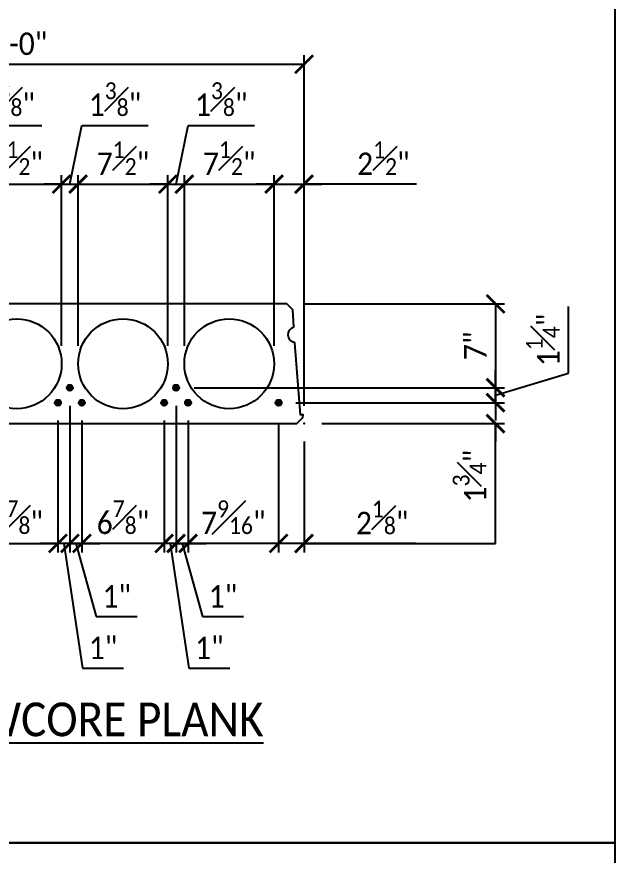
# Model space of a CAD drawing. Header units: inches. Extents: x -4800 to 29350, y 0 to 14051.
# Drawn here: x -3035.9 to -2985.9, y 3205.9 to 3275.9 of the extents above; entities that cross this region are included whole.
import ezdxf

# ---------------------------------------------------------------- set-up
doc = ezdxf.new("R2010")
doc.units = ezdxf.units.IN
doc.header["$LTSCALE"] = 0.5
doc.header["$MEASUREMENT"] = 0
for name, color, linetype in [('PC PLK - 10 in CONT.', 30, 'Continuous'), ('PC PLK - 12L in CONT.', 151, 'Continuous'), ('PC PLK - DIMENSION', 220, 'Continuous'), ('PC PLK - TAG', 3, 'Continuous')]:
    doc.layers.add(name, color=color, linetype=linetype)
doc.layers.add('PC PLK - STRAND', color=7, linetype='Continuous', plot=False)
doc.layers.add('SHT - NO PLOT LINE 2', color=110, linetype='Continuous', plot=False)
doc.layers.get('0').freeze()
doc.styles.add('CMC-NARROW', font='calibril.ttf', dxfattribs={"width": 0.9})
doc.dimstyles.new('CMC-NARROW', dxfattribs={"dimscale": 96, "dimtxt": 0.078125, "dimasz": 0.0625, "dimexe": 0.03125, "dimexo": 0.0625, "dimgap": 0.03125, "dimtad": 1, "dimdec": 4, "dimzin": 3, "dimdsep": 46, "dimlunit": 4, "dimtxsty": 'CMC-NARROW', "dimblk": 'ARCHTICK', "dimcen": 0, "dimclrd": 256, "dimclre": 256, "dimclrt": 256, "dimazin": 1, "dimtfac": 0.75, "dimtdec": 4, "dimtofl": 0, "dimtmove": 1, "dimatfit": 0, "dimfxl": 1, "dimtfillclr": 256, "dimfrac": 1, "dimtzin": 0, "dimlwd": -1, "dimlwe": -1, "dimarcsym": 0})

# ---------------------------------------------------------------- blocks, each defined once
blk = doc.blocks.new('_ArchTick')
at = {"color": 0, "linetype": 'ByBlock', "const_width": 0.15}
blk.add_lwpolyline([(-0.5, -0.5), (0.5, 0.5)], dxfattribs=at)
blk = doc.blocks.new('*D248')
at = {"layer": 'Defpoints', "color": 0, "transparency": 16777216}
for p in [(-3011.942, 3271.926), (-3011.942, 3245.926), (-3059.942, 3241.926)]:
    blk.add_point(p, dxfattribs=at)
at = {"layer": 'PC PLK - DIMENSION', "transparency": 16777216}
for p, q in [((-3059.942, 3243.426), (-3059.942, 3272.676)), ((-3011.942, 3247.426), (-3011.942, 3272.676)), ((-3059.942, 3271.926), (-3011.942, 3271.926))]:
    blk.add_line(p, q, dxfattribs=at)
at = {"layer": 'PC PLK - DIMENSION', "transparency": 16777216, "xscale": 1.5, "yscale": 1.5, "zscale": 1.5, "rotation": 180}
blk.add_blockref('_ArchTick', (-3059.942, 3271.926), dxfattribs=at)
at = {"layer": 'PC PLK - DIMENSION', "transparency": 16777216, "xscale": 1.5, "yscale": 1.5, "zscale": 1.5}
blk.add_blockref('_ArchTick', (-3011.942, 3271.926), dxfattribs=at)
at = {"layer": 'PC PLK - DIMENSION', "transparency": 16777216, "insert": (-3035.942, 3273.634), "char_height": 1.875, "attachment_point": 5, "style": 'CMC-NARROW'}
blk.add_mtext('4\'-0"', dxfattribs=at)
blk = doc.blocks.new('*D259')
at = {"layer": 'Defpoints', "color": 0, "transparency": 16777216}
for p in [(-3013.366, 3251.926), (-3022.63, 3244.926), (-2995.942, 3244.926)]:
    blk.add_point(p, dxfattribs=at)
at = {"layer": 'PC PLK - DIMENSION', "transparency": 16777216}
for p, q in [((-3011.866, 3251.926), (-2995.192, 3251.926)), ((-2995.942, 3251.926), (-2995.942, 3244.926)), ((-3021.13, 3244.926), (-2995.192, 3244.926))]:
    blk.add_line(p, q, dxfattribs=at)
at = {"layer": 'PC PLK - DIMENSION', "transparency": 16777216, "xscale": 1.5, "yscale": 1.5, "zscale": 1.5}
for p, rotation in [((-2995.942, 3251.926), 90), ((-2995.942, 3244.926), 270)]:
    blk.add_blockref('_ArchTick', p, dxfattribs=dict(at, rotation=rotation))
at = {"layer": 'PC PLK - DIMENSION', "transparency": 16777216, "insert": (-2997.634, 3248.426), "char_height": 1.875, "attachment_point": 5, "rotation": 90, "style": 'CMC-NARROW'}
blk.add_mtext('7"', dxfattribs=at)
blk = doc.blocks.new('*D260')
at = {"layer": 'Defpoints', "color": 0, "transparency": 16777216}
for p in [(-3022.63, 3244.926), (-3014.13, 3243.676), (-2995.942, 3243.676)]:
    blk.add_point(p, dxfattribs=at)
at = {"layer": 'PC PLK - DIMENSION', "transparency": 16777216}
for p, q in [((-2989.836, 3246.133), (-2989.836, 3251.7)), ((-2995.942, 3244.926), (-2995.942, 3246.426)), ((-2995.942, 3244.301), (-2989.836, 3246.133)), ((-3021.13, 3244.926), (-2995.192, 3244.926)), ((-2995.942, 3244.926), (-2995.942, 3243.676)), ((-3012.63, 3243.676), (-2995.192, 3243.676)), ((-2995.942, 3243.676), (-2995.942, 3242.176))]:
    blk.add_line(p, q, dxfattribs=at)
at = {"layer": 'PC PLK - DIMENSION', "transparency": 16777216, "xscale": 1.5, "yscale": 1.5, "zscale": 1.5}
for p, rotation in [((-2995.942, 3244.926), 270), ((-2995.942, 3243.676), 90)]:
    blk.add_blockref('_ArchTick', p, dxfattribs=dict(at, rotation=rotation))
at = {"layer": 'PC PLK - DIMENSION', "transparency": 16777216, "insert": (-2991.996, 3248.917), "char_height": 1.875, "attachment_point": 5, "rotation": 90, "style": 'CMC-NARROW'}
blk.add_mtext('1{\\H0.75x;\\S1#4;}"', dxfattribs=at)
blk = doc.blocks.new('*D261')
at = {"layer": 'Defpoints', "color": 0, "transparency": 16777216}
for p in [(-3014.13, 3243.676), (-3011.942, 3241.926), (-2995.942, 3241.926)]:
    blk.add_point(p, dxfattribs=at)
at = {"layer": 'PC PLK - DIMENSION', "transparency": 16777216}
for p, q in [((-2995.942, 3243.676), (-2995.942, 3245.176)), ((-3012.63, 3243.676), (-2995.192, 3243.676)), ((-3010.442, 3241.926), (-2995.192, 3241.926)), ((-2995.942, 3241.926), (-2995.942, 3240.426))]:
    blk.add_line(p, q, dxfattribs=at)
at = {"layer": 'PC PLK - DIMENSION', "transparency": 16777216, "xscale": 1.5, "yscale": 1.5, "zscale": 1.5}
for p, rotation in [((-2995.942, 3243.676), 270), ((-2995.942, 3241.926), 90)]:
    blk.add_blockref('_ArchTick', p, dxfattribs=dict(at, rotation=rotation))
at = {"layer": 'PC PLK - DIMENSION', "transparency": 16777216, "insert": (-2998.117, 3237.546), "char_height": 1.875, "attachment_point": 5, "rotation": 90, "style": 'CMC-NARROW'}
blk.add_mtext('1{\\H0.75x;\\S3#4;}"', dxfattribs=at)
blk = doc.blocks.new('*D241')
at = {"layer": 'Defpoints', "color": 0, "transparency": 16777216}
for p in [(-3023.317, 3261.926), (-3030.817, 3246.926), (-3023.317, 3246.926)]:
    blk.add_point(p, dxfattribs=at)
at = {"layer": 'PC PLK - DIMENSION', "transparency": 16777216}
for p, q in [((-3030.817, 3248.426), (-3030.817, 3262.676)), ((-3023.317, 3248.426), (-3023.317, 3262.676)), ((-3030.817, 3261.926), (-3023.317, 3261.926))]:
    blk.add_line(p, q, dxfattribs=at)
at = {"layer": 'PC PLK - DIMENSION', "transparency": 16777216, "xscale": 1.5, "yscale": 1.5, "zscale": 1.5, "rotation": 180}
blk.add_blockref('_ArchTick', (-3030.817, 3261.926), dxfattribs=at)
at = {"layer": 'PC PLK - DIMENSION', "transparency": 16777216, "xscale": 1.5, "yscale": 1.5, "zscale": 1.5}
blk.add_blockref('_ArchTick', (-3023.317, 3261.926), dxfattribs=at)
at = {"layer": 'PC PLK - DIMENSION', "transparency": 16777216, "insert": (-3027.067, 3264.094), "char_height": 1.875, "attachment_point": 5, "style": 'CMC-NARROW'}
blk.add_mtext('7{\\H0.75x;\\S1#2;}"', dxfattribs=at)
blk = doc.blocks.new('*D242')
at = {"layer": 'Defpoints', "color": 0, "transparency": 16777216}
for p in [(-3021.942, 3261.926), (-3023.317, 3246.926), (-3021.942, 3246.926)]:
    blk.add_point(p, dxfattribs=at)
at = {"layer": 'PC PLK - DIMENSION', "transparency": 16777216}
for p, q in [((-3022.63, 3261.926), (-3021.636, 3266.831)), ((-3021.636, 3266.831), (-3016.084, 3266.831)), ((-3023.317, 3248.426), (-3023.317, 3262.676)), ((-3021.942, 3248.426), (-3021.942, 3262.676)), ((-3023.317, 3261.926), (-3024.817, 3261.926)), ((-3023.317, 3261.926), (-3021.942, 3261.926)), ((-3021.942, 3261.926), (-3020.442, 3261.926))]:
    blk.add_line(p, q, dxfattribs=at)
at = {"layer": 'PC PLK - DIMENSION', "transparency": 16777216, "xscale": 1.5, "yscale": 1.5, "zscale": 1.5}
blk.add_blockref('_ArchTick', (-3023.317, 3261.926), dxfattribs=at)
at = {"layer": 'PC PLK - DIMENSION', "transparency": 16777216, "xscale": 1.5, "yscale": 1.5, "zscale": 1.5, "rotation": 180}
blk.add_blockref('_ArchTick', (-3021.942, 3261.926), dxfattribs=at)
at = {"layer": 'PC PLK - DIMENSION', "transparency": 16777216, "insert": (-3018.86, 3269.017), "char_height": 1.875, "attachment_point": 5, "style": 'CMC-NARROW'}
blk.add_mtext('1{\\H0.75x;\\S3#8;}"', dxfattribs=at)
blk = doc.blocks.new('*D243')
at = {"layer": 'Defpoints', "color": 0, "transparency": 16777216}
for p in [(-3014.442, 3261.926), (-3021.942, 3246.926), (-3014.442, 3246.926)]:
    blk.add_point(p, dxfattribs=at)
at = {"layer": 'PC PLK - DIMENSION', "transparency": 16777216}
for p, q in [((-3021.942, 3248.426), (-3021.942, 3262.676)), ((-3014.442, 3248.426), (-3014.442, 3262.676)), ((-3021.942, 3261.926), (-3014.442, 3261.926))]:
    blk.add_line(p, q, dxfattribs=at)
at = {"layer": 'PC PLK - DIMENSION', "transparency": 16777216, "xscale": 1.5, "yscale": 1.5, "zscale": 1.5, "rotation": 180}
blk.add_blockref('_ArchTick', (-3021.942, 3261.926), dxfattribs=at)
at = {"layer": 'PC PLK - DIMENSION', "transparency": 16777216, "xscale": 1.5, "yscale": 1.5, "zscale": 1.5}
blk.add_blockref('_ArchTick', (-3014.442, 3261.926), dxfattribs=at)
at = {"layer": 'PC PLK - DIMENSION', "transparency": 16777216, "insert": (-3018.192, 3264.094), "char_height": 1.875, "attachment_point": 5, "style": 'CMC-NARROW'}
blk.add_mtext('7{\\H0.75x;\\S1#2;}"', dxfattribs=at)
blk = doc.blocks.new('*D244')
at = {"layer": 'Defpoints', "color": 0, "transparency": 16777216}
for p in [(-3011.942, 3261.926), (-3014.442, 3246.926), (-3011.942, 3241.926)]:
    blk.add_point(p, dxfattribs=at)
at = {"layer": 'PC PLK - DIMENSION', "transparency": 16777216}
for p, q in [((-3014.442, 3248.426), (-3014.442, 3262.676)), ((-3011.942, 3243.426), (-3011.942, 3262.676)), ((-3014.442, 3261.926), (-3015.942, 3261.926)), ((-3014.442, 3261.926), (-3011.942, 3261.926)), ((-3011.942, 3261.926), (-3010.442, 3261.926)), ((-3002.557, 3261.926), (-3011.942, 3261.926))]:
    blk.add_line(p, q, dxfattribs=at)
at = {"layer": 'PC PLK - DIMENSION', "transparency": 16777216, "xscale": 1.5, "yscale": 1.5, "zscale": 1.5}
blk.add_blockref('_ArchTick', (-3014.442, 3261.926), dxfattribs=at)
at = {"layer": 'PC PLK - DIMENSION', "transparency": 16777216, "xscale": 1.5, "yscale": 1.5, "zscale": 1.5, "rotation": 180}
blk.add_blockref('_ArchTick', (-3011.942, 3261.926), dxfattribs=at)
at = {"layer": 'PC PLK - DIMENSION', "transparency": 16777216, "insert": (-3005.313, 3264.09), "char_height": 1.875, "attachment_point": 5, "style": 'CMC-NARROW'}
blk.add_mtext('2{\\H0.75x;\\S1#2;}"', dxfattribs=at)
blk = doc.blocks.new('*D246')
at = {"layer": 'Defpoints', "color": 0, "transparency": 16777216}
for p in [(-3014.067, 3243.426), (-3011.942, 3241.926), (-3014.067, 3231.926)]:
    blk.add_point(p, dxfattribs=at)
at = {"layer": 'PC PLK - DIMENSION', "transparency": 16777216}
for p, q in [((-3014.067, 3241.926), (-3014.067, 3231.176)), ((-3011.942, 3240.426), (-3011.942, 3231.176)), ((-3014.067, 3231.926), (-3015.567, 3231.926)), ((-3011.942, 3231.926), (-3014.067, 3231.926)), ((-3011.942, 3231.926), (-3010.442, 3231.926)), ((-3002.621, 3231.926), (-3011.942, 3231.926))]:
    blk.add_line(p, q, dxfattribs=at)
at = {"layer": 'PC PLK - DIMENSION', "transparency": 16777216, "xscale": 1.5, "yscale": 1.5, "zscale": 1.5}
blk.add_blockref('_ArchTick', (-3014.067, 3231.926), dxfattribs=at)
at = {"layer": 'PC PLK - DIMENSION', "transparency": 16777216, "xscale": 1.5, "yscale": 1.5, "zscale": 1.5, "rotation": 180}
blk.add_blockref('_ArchTick', (-3011.942, 3231.926), dxfattribs=at)
at = {"layer": 'PC PLK - DIMENSION', "transparency": 16777216, "insert": (-3005.411, 3234.099), "char_height": 1.875, "attachment_point": 5, "style": 'CMC-NARROW'}
blk.add_mtext('2{\\H0.75x;\\S1#8;}"', dxfattribs=at)
blk = doc.blocks.new('*D247')
at = {"layer": 'Defpoints', "color": 0, "transparency": 16777216}
for p in [(-3021.63, 3243.676), (-3014.067, 3243.426), (-3021.63, 3231.926)]:
    blk.add_point(p, dxfattribs=at)
at = {"layer": 'PC PLK - DIMENSION', "transparency": 16777216}
for p, q in [((-3021.63, 3242.176), (-3021.63, 3231.176)), ((-3014.067, 3241.926), (-3014.067, 3231.176)), ((-3014.067, 3231.926), (-3021.63, 3231.926))]:
    blk.add_line(p, q, dxfattribs=at)
at = {"layer": 'PC PLK - DIMENSION', "transparency": 16777216, "xscale": 1.5, "yscale": 1.5, "zscale": 1.5, "rotation": 180}
blk.add_blockref('_ArchTick', (-3021.63, 3231.926), dxfattribs=at)
at = {"layer": 'PC PLK - DIMENSION', "transparency": 16777216, "xscale": 1.5, "yscale": 1.5, "zscale": 1.5}
blk.add_blockref('_ArchTick', (-3014.067, 3231.926), dxfattribs=at)
at = {"layer": 'PC PLK - DIMENSION', "transparency": 16777216, "insert": (-3017.849, 3234.116), "char_height": 1.875, "attachment_point": 5, "style": 'CMC-NARROW'}
blk.add_mtext('7{\\H0.75x;\\S9#16;}"', dxfattribs=at)
blk = doc.blocks.new('*D232')
at = {"layer": 'Defpoints', "color": 0, "transparency": 16777216}
for p in [(-3030.505, 3243.676), (-3023.63, 3243.676), (-3030.505, 3231.926)]:
    blk.add_point(p, dxfattribs=at)
at = {"layer": 'PC PLK - DIMENSION', "transparency": 16777216}
for p, q in [((-3030.505, 3242.176), (-3030.505, 3231.176)), ((-3023.63, 3242.176), (-3023.63, 3231.176)), ((-3023.63, 3231.926), (-3030.505, 3231.926))]:
    blk.add_line(p, q, dxfattribs=at)
at = {"layer": 'PC PLK - DIMENSION', "transparency": 16777216, "xscale": 1.5, "yscale": 1.5, "zscale": 1.5, "rotation": 180}
blk.add_blockref('_ArchTick', (-3030.505, 3231.926), dxfattribs=at)
at = {"layer": 'PC PLK - DIMENSION', "transparency": 16777216, "xscale": 1.5, "yscale": 1.5, "zscale": 1.5}
blk.add_blockref('_ArchTick', (-3023.63, 3231.926), dxfattribs=at)
at = {"layer": 'PC PLK - DIMENSION', "transparency": 16777216, "insert": (-3027.067, 3234.11), "char_height": 1.875, "attachment_point": 5, "style": 'CMC-NARROW'}
blk.add_mtext('6{\\H0.75x;\\S7#8;}"', dxfattribs=at)
blk = doc.blocks.new('*D233')
at = {"layer": 'Defpoints', "color": 0, "transparency": 16777216}
for p in [(-3031.505, 3244.926), (-3030.505, 3243.676), (-3031.505, 3231.926)]:
    blk.add_point(p, dxfattribs=at)
at = {"layer": 'PC PLK - DIMENSION', "transparency": 16777216}
for p, q in [((-3031.505, 3243.426), (-3031.505, 3231.176)), ((-3030.505, 3242.176), (-3030.505, 3231.176)), ((-3031.505, 3231.926), (-3033.005, 3231.926)), ((-3030.505, 3231.926), (-3031.505, 3231.926)), ((-3031.005, 3231.926), (-3029.299, 3225.82)), ((-3030.505, 3231.926), (-3029.005, 3231.926)), ((-3029.299, 3225.82), (-3025.879, 3225.82))]:
    blk.add_line(p, q, dxfattribs=at)
at = {"layer": 'PC PLK - DIMENSION', "transparency": 16777216, "xscale": 1.5, "yscale": 1.5, "zscale": 1.5}
blk.add_blockref('_ArchTick', (-3031.505, 3231.926), dxfattribs=at)
at = {"layer": 'PC PLK - DIMENSION', "transparency": 16777216, "xscale": 1.5, "yscale": 1.5, "zscale": 1.5, "rotation": 180}
blk.add_blockref('_ArchTick', (-3030.505, 3231.926), dxfattribs=at)
at = {"layer": 'PC PLK - DIMENSION', "transparency": 16777216, "insert": (-3027.589, 3227.509), "char_height": 1.875, "attachment_point": 5, "style": 'CMC-NARROW'}
blk.add_mtext('1"', dxfattribs=at)
blk = doc.blocks.new('*D234')
at = {"layer": 'Defpoints', "color": 0, "transparency": 16777216}
for p in [(-3031.505, 3244.926), (-3032.505, 3243.676), (-3032.505, 3231.926)]:
    blk.add_point(p, dxfattribs=at)
at = {"layer": 'PC PLK - DIMENSION', "transparency": 16777216}
for p, q in [((-3031.505, 3243.426), (-3031.505, 3231.176)), ((-3032.505, 3242.176), (-3032.505, 3231.176)), ((-3032.505, 3231.926), (-3034.005, 3231.926)), ((-3031.505, 3231.926), (-3032.505, 3231.926)), ((-3032.005, 3231.926), (-3030.441, 3221.524)), ((-3031.505, 3231.926), (-3030.005, 3231.926)), ((-3030.441, 3221.524), (-3027.021, 3221.524))]:
    blk.add_line(p, q, dxfattribs=at)
at = {"layer": 'PC PLK - DIMENSION', "transparency": 16777216, "xscale": 1.5, "yscale": 1.5, "zscale": 1.5}
blk.add_blockref('_ArchTick', (-3032.505, 3231.926), dxfattribs=at)
at = {"layer": 'PC PLK - DIMENSION', "transparency": 16777216, "xscale": 1.5, "yscale": 1.5, "zscale": 1.5, "rotation": 180}
blk.add_blockref('_ArchTick', (-3031.505, 3231.926), dxfattribs=at)
at = {"layer": 'PC PLK - DIMENSION', "transparency": 16777216, "insert": (-3028.731, 3223.213), "char_height": 1.875, "attachment_point": 5, "style": 'CMC-NARROW'}
blk.add_mtext('1"', dxfattribs=at)
blk = doc.blocks.new('*D235')
at = {"layer": 'Defpoints', "color": 0, "transparency": 16777216}
for p in [(-3022.63, 3244.926), (-3021.63, 3243.676), (-3022.63, 3231.926)]:
    blk.add_point(p, dxfattribs=at)
at = {"layer": 'PC PLK - DIMENSION', "transparency": 16777216}
for p, q in [((-3022.63, 3243.426), (-3022.63, 3231.176)), ((-3021.63, 3242.176), (-3021.63, 3231.176)), ((-3022.63, 3231.926), (-3024.13, 3231.926)), ((-3021.63, 3231.926), (-3022.63, 3231.926)), ((-3022.13, 3231.926), (-3020.424, 3225.82)), ((-3021.63, 3231.926), (-3020.13, 3231.926)), ((-3020.424, 3225.82), (-3017.004, 3225.82))]:
    blk.add_line(p, q, dxfattribs=at)
at = {"layer": 'PC PLK - DIMENSION', "transparency": 16777216, "xscale": 1.5, "yscale": 1.5, "zscale": 1.5}
blk.add_blockref('_ArchTick', (-3022.63, 3231.926), dxfattribs=at)
at = {"layer": 'PC PLK - DIMENSION', "transparency": 16777216, "xscale": 1.5, "yscale": 1.5, "zscale": 1.5, "rotation": 180}
blk.add_blockref('_ArchTick', (-3021.63, 3231.926), dxfattribs=at)
at = {"layer": 'PC PLK - DIMENSION', "transparency": 16777216, "insert": (-3018.714, 3227.509), "char_height": 1.875, "attachment_point": 5, "style": 'CMC-NARROW'}
blk.add_mtext('1"', dxfattribs=at)
blk = doc.blocks.new('*D236')
at = {"layer": 'Defpoints', "color": 0, "transparency": 16777216}
for p in [(-3022.63, 3244.926), (-3023.63, 3243.676), (-3023.63, 3231.926)]:
    blk.add_point(p, dxfattribs=at)
at = {"layer": 'PC PLK - DIMENSION', "transparency": 16777216}
for p, q in [((-3022.63, 3243.426), (-3022.63, 3231.176)), ((-3023.63, 3242.176), (-3023.63, 3231.176)), ((-3023.63, 3231.926), (-3025.13, 3231.926)), ((-3022.63, 3231.926), (-3023.63, 3231.926)), ((-3023.13, 3231.926), (-3021.566, 3221.524)), ((-3022.63, 3231.926), (-3021.13, 3231.926)), ((-3021.566, 3221.524), (-3018.146, 3221.524))]:
    blk.add_line(p, q, dxfattribs=at)
at = {"layer": 'PC PLK - DIMENSION', "transparency": 16777216, "xscale": 1.5, "yscale": 1.5, "zscale": 1.5}
blk.add_blockref('_ArchTick', (-3023.63, 3231.926), dxfattribs=at)
at = {"layer": 'PC PLK - DIMENSION', "transparency": 16777216, "xscale": 1.5, "yscale": 1.5, "zscale": 1.5, "rotation": 180}
blk.add_blockref('_ArchTick', (-3022.63, 3231.926), dxfattribs=at)
at = {"layer": 'PC PLK - DIMENSION', "transparency": 16777216, "insert": (-3019.856, 3223.213), "char_height": 1.875, "attachment_point": 5, "style": 'CMC-NARROW'}
blk.add_mtext('1"', dxfattribs=at)
blk = doc.blocks.new('*D253')
at = {"layer": 'Defpoints', "color": 0, "transparency": 16777216}
for p in [(-3039.38, 3243.676), (-3032.505, 3243.676), (-3032.505, 3231.926)]:
    blk.add_point(p, dxfattribs=at)
at = {"layer": 'PC PLK - DIMENSION', "transparency": 16777216}
for p, q in [((-3039.38, 3242.176), (-3039.38, 3231.176)), ((-3032.505, 3242.176), (-3032.505, 3231.176)), ((-3039.38, 3231.926), (-3032.505, 3231.926))]:
    blk.add_line(p, q, dxfattribs=at)
at = {"layer": 'PC PLK - DIMENSION', "transparency": 16777216, "xscale": 1.5, "yscale": 1.5, "zscale": 1.5, "rotation": 180}
blk.add_blockref('_ArchTick', (-3039.38, 3231.926), dxfattribs=at)
at = {"layer": 'PC PLK - DIMENSION', "transparency": 16777216, "xscale": 1.5, "yscale": 1.5, "zscale": 1.5}
blk.add_blockref('_ArchTick', (-3032.505, 3231.926), dxfattribs=at)
at = {"layer": 'PC PLK - DIMENSION', "transparency": 16777216, "insert": (-3035.942, 3234.11), "char_height": 1.875, "attachment_point": 5, "style": 'CMC-NARROW'}
blk.add_mtext('6{\\H0.75x;\\S7#8;}"', dxfattribs=at)
blk = doc.blocks.new('*D262')
at = {"layer": 'Defpoints', "color": 0, "transparency": 16777216}
for p in [(-3039.692, 3261.926), (-3041.067, 3246.926), (-3039.692, 3246.926)]:
    blk.add_point(p, dxfattribs=at)
at = {"layer": 'PC PLK - DIMENSION', "transparency": 16777216}
for p, q in [((-3040.38, 3261.926), (-3039.386, 3266.831)), ((-3039.386, 3266.831), (-3033.834, 3266.831)), ((-3041.067, 3248.426), (-3041.067, 3262.676)), ((-3039.692, 3248.426), (-3039.692, 3262.676)), ((-3041.067, 3261.926), (-3042.567, 3261.926)), ((-3041.067, 3261.926), (-3039.692, 3261.926)), ((-3039.692, 3261.926), (-3038.192, 3261.926))]:
    blk.add_line(p, q, dxfattribs=at)
at = {"layer": 'PC PLK - DIMENSION', "transparency": 16777216, "xscale": 1.5, "yscale": 1.5, "zscale": 1.5}
blk.add_blockref('_ArchTick', (-3041.067, 3261.926), dxfattribs=at)
at = {"layer": 'PC PLK - DIMENSION', "transparency": 16777216, "xscale": 1.5, "yscale": 1.5, "zscale": 1.5, "rotation": 180}
blk.add_blockref('_ArchTick', (-3039.692, 3261.926), dxfattribs=at)
at = {"layer": 'PC PLK - DIMENSION', "transparency": 16777216, "insert": (-3036.61, 3269.017), "char_height": 1.875, "attachment_point": 5, "style": 'CMC-NARROW'}
blk.add_mtext('1{\\H0.75x;\\S3#8;}"', dxfattribs=at)
blk = doc.blocks.new('*D263')
at = {"layer": 'Defpoints', "color": 0, "transparency": 16777216}
for p in [(-3032.192, 3261.926), (-3039.692, 3246.926), (-3032.192, 3246.926)]:
    blk.add_point(p, dxfattribs=at)
at = {"layer": 'PC PLK - DIMENSION', "transparency": 16777216}
for p, q in [((-3039.692, 3248.426), (-3039.692, 3262.676)), ((-3032.192, 3248.426), (-3032.192, 3262.676)), ((-3039.692, 3261.926), (-3032.192, 3261.926))]:
    blk.add_line(p, q, dxfattribs=at)
at = {"layer": 'PC PLK - DIMENSION', "transparency": 16777216, "xscale": 1.5, "yscale": 1.5, "zscale": 1.5, "rotation": 180}
blk.add_blockref('_ArchTick', (-3039.692, 3261.926), dxfattribs=at)
at = {"layer": 'PC PLK - DIMENSION', "transparency": 16777216, "xscale": 1.5, "yscale": 1.5, "zscale": 1.5}
blk.add_blockref('_ArchTick', (-3032.192, 3261.926), dxfattribs=at)
at = {"layer": 'PC PLK - DIMENSION', "transparency": 16777216, "insert": (-3035.942, 3264.094), "char_height": 1.875, "attachment_point": 5, "style": 'CMC-NARROW'}
blk.add_mtext('7{\\H0.75x;\\S1#2;}"', dxfattribs=at)
blk = doc.blocks.new('*D264')
at = {"layer": 'Defpoints', "color": 0, "transparency": 16777216}
for p in [(-3030.817, 3261.926), (-3032.192, 3246.926), (-3030.817, 3246.926)]:
    blk.add_point(p, dxfattribs=at)
at = {"layer": 'PC PLK - DIMENSION', "transparency": 16777216}
for p, q in [((-3031.505, 3261.926), (-3030.511, 3266.831)), ((-3030.511, 3266.831), (-3024.959, 3266.831)), ((-3032.192, 3248.426), (-3032.192, 3262.676)), ((-3030.817, 3248.426), (-3030.817, 3262.676)), ((-3032.192, 3261.926), (-3033.692, 3261.926)), ((-3032.192, 3261.926), (-3030.817, 3261.926)), ((-3030.817, 3261.926), (-3029.317, 3261.926))]:
    blk.add_line(p, q, dxfattribs=at)
at = {"layer": 'PC PLK - DIMENSION', "transparency": 16777216, "xscale": 1.5, "yscale": 1.5, "zscale": 1.5}
blk.add_blockref('_ArchTick', (-3032.192, 3261.926), dxfattribs=at)
at = {"layer": 'PC PLK - DIMENSION', "transparency": 16777216, "xscale": 1.5, "yscale": 1.5, "zscale": 1.5, "rotation": 180}
blk.add_blockref('_ArchTick', (-3030.817, 3261.926), dxfattribs=at)
at = {"layer": 'PC PLK - DIMENSION', "transparency": 16777216, "insert": (-3027.735, 3269.017), "char_height": 1.875, "attachment_point": 5, "style": 'CMC-NARROW'}
blk.add_mtext('1{\\H0.75x;\\S3#8;}"', dxfattribs=at)
blk = doc.blocks.new('CMC - 10in HOLLOWCORE PLAN USE')
at = {"layer": 'PC PLK - STRAND'}
h = blk.add_hatch(color=256, dxfattribs=at)
h.dxf.hatch_style = 1
h.paths.add_polyline_path([(-13.562, 3, 1), (-13.062, 3, 1)])
h = blk.add_hatch(color=256, dxfattribs=at)
h.dxf.hatch_style = 1
h.paths.add_polyline_path([(-4.688, 3, 1), (-4.188, 3, 1)])
h = blk.add_hatch(color=256, dxfattribs=at)
h.dxf.hatch_style = 1
h.paths.add_polyline_path([(4.188, 3, 1), (4.688, 3, 1)])
h = blk.add_hatch(color=256, dxfattribs=at)
h.dxf.hatch_style = 1
h.paths.add_polyline_path([(13.062, 3, 1), (13.562, 3, 1)])
h = blk.add_hatch(color=256, dxfattribs=at)
h.dxf.hatch_style = 1
h.paths.add_polyline_path([(-22.125, 1.75, 1), (-21.625, 1.75, 1)])
h = blk.add_hatch(color=256, dxfattribs=at)
h.dxf.hatch_style = 1
h.paths.add_polyline_path([(-14.562, 1.75, 1), (-14.062, 1.75, 1)])
h = blk.add_hatch(color=256, dxfattribs=at)
h.dxf.hatch_style = 1
h.paths.add_polyline_path([(-12.562, 1.75, 1), (-12.062, 1.75, 1)])
h = blk.add_hatch(color=256, dxfattribs=at)
h.dxf.hatch_style = 1
h.paths.add_polyline_path([(-5.688, 1.75, 1), (-5.188, 1.75, 1)])
h = blk.add_hatch(color=256, dxfattribs=at)
h.dxf.hatch_style = 1
h.paths.add_polyline_path([(-3.688, 1.75, 1), (-3.188, 1.75, 1)])
h = blk.add_hatch(color=256, dxfattribs=at)
h.dxf.hatch_style = 1
h.paths.add_polyline_path([(3.188, 1.75, 1), (3.688, 1.75, 1)])
h = blk.add_hatch(color=256, dxfattribs=at)
h.dxf.hatch_style = 1
h.paths.add_polyline_path([(5.188, 1.75, 1), (5.688, 1.75, 1)])
h = blk.add_hatch(color=256, dxfattribs=at)
h.dxf.hatch_style = 1
h.paths.add_polyline_path([(12.062, 1.75, 1), (12.562, 1.75, 1)])
h = blk.add_hatch(color=256, dxfattribs=at)
h.dxf.hatch_style = 1
h.paths.add_polyline_path([(14.062, 1.75, 1), (14.562, 1.75, 1)])
h = blk.add_hatch(color=256, dxfattribs=at)
h.dxf.hatch_style = 1
h.paths.add_polyline_path([(21.625, 1.75, 1), (22.125, 1.75, 1)])
at = {"layer": 'PC PLK - 10 in CONT.'}
blk.add_lwpolyline([(22.576, 10), (-22.576, 10), (-23.076, 9.5), (-23.149, 8.25, -0.678962), (-23.236, 6.756), (-23.701, 0.748), (-23.938, 0.748), (-23.91, 0.512), (-23.398, 0), (23.398, 0), (23.91, 0.512), (23.938, 0.748), (23.701, 0.748), (23.236, 6.756, -0.769999), (23.149, 8.073), (23.076, 9.5)], format="xyb", close=True, dxfattribs=at)
for centre in [(-17.75, 5), (-8.875, 5), (0, 5), (8.875, 5), (17.75, 5)]:
    blk.add_circle(centre, 3.75, dxfattribs=at)
at = {"layer": 'PC PLK - 12L in CONT.'}
for p in [(-24, 0), (24, 0)]:
    blk.add_point(p, dxfattribs=at)
at = {"layer": 'PC PLK - STRAND'}
for centre in [(-13.312, 3), (-4.438, 3), (4.438, 3), (13.312, 3), (-21.875, 1.75), (-14.312, 1.75), (-12.312, 1.75), (-5.438, 1.75), (-3.438, 1.75), (3.438, 1.75), (5.438, 1.75), (12.312, 1.75), (14.312, 1.75), (21.875, 1.75)]:
    blk.add_circle(centre, 0.25, dxfattribs=at)

msp = doc.modelspace()

# ---------------------------------------------------------------- linework, layer by layer
at = {"layer": 'PC PLK - DIMENSION'}
for p, q in [((-2995.94242, 3231.92645), (-2995.94242, 3241.92645)), ((-3011.94242, 3231.92645), (-2995.94242, 3231.92645))]:
    msp.add_line(p, q, dxfattribs=at)
at = {"layer": 'SHT - NO PLOT LINE 2'}
for points in [[(-3085.94242, 3206.92645), (-2985.94242, 3206.92645), (-2985.94242, 3276.92645), (-3085.94242, 3276.92645)], [(-3085.94242, 3136.92645), (-2985.94242, 3136.92645), (-2985.94242, 3206.92645), (-3085.94242, 3206.92645)]]:
    msp.add_lwpolyline(points, close=True, dxfattribs=at)

# ---------------------------------------------------------------- block references
at = {"layer": 'PC PLK - 10 in CONT.'}
msp.add_blockref('CMC - 10in HOLLOWCORE PLAN USE', (-3035.94242, 3241.92645), dxfattribs=at)

# ---------------------------------------------------------------- texts
at = {"layer": 'PC PLK - TAG', "insert": (-3035.94242, 3217.22069), "char_height": 2.8125, "attachment_point": 5, "style": 'CMC-NARROW'}
msp.add_mtext('{\\L10" HOLLOWCORE PLANK}', dxfattribs=at)

# ---------------------------------------------------------------- dimensions: what is measured, and where the dimension line sits
at = {"layer": 'PC PLK - DIMENSION'}
for base, p1, p2, picture, middle in [((-3011.94242, 3271.92645), (-3059.94242, 3241.92645), (-3011.94242, 3245.92645), '*D248', (-3035.94242, 3273.63415)), ((-3032.19242, 3261.92645), (-3039.69242, 3246.92645), (-3032.19242, 3246.92645), '*D263', (-3035.94242, 3264.09406)), ((-3023.31742, 3261.92645), (-3030.81742, 3246.92645), (-3023.31742, 3246.92645), '*D241', (-3027.06742, 3264.09406)), ((-3014.44242, 3261.92645), (-3021.94242, 3246.92645), (-3014.44242, 3246.92645), '*D243', (-3018.19242, 3264.09406)), ((-3032.50492, 3231.92645), (-3039.37992, 3243.67645), (-3032.50492, 3243.67645), '*D253', (-3035.94242, 3234.11011))]:
    dim = msp.add_linear_dim(base=base, p1=p1, p2=p2, dimstyle='CMC-NARROW', override={"dimscale": 24}, dxfattribs=at)
    dim.commit()
    dim.dimension.update_dxf_attribs({"geometry": picture, "text_midpoint": middle})
for base, p1, p2, picture, middle in [((-3039.69242, 3261.92645), (-3041.06742, 3246.92645), (-3039.69242, 3246.92645), '*D262', (-3038.63646, 3266.83078)), ((-3030.81742, 3261.92645), (-3032.19242, 3246.92645), (-3030.81742, 3246.92645), '*D264', (-3029.76146, 3266.83078)), ((-3021.94242, 3261.92645), (-3023.31742, 3246.92645), (-3021.94242, 3246.92645), '*D242', (-3020.88646, 3266.83078)), ((-3011.94242, 3261.92645), (-3014.44242, 3246.92645), (-3011.94242, 3241.92645), '*D244', (-3005.31304, 3262.1765))]:
    dim = msp.add_linear_dim(base=base, p1=p1, p2=p2, dimstyle='CMC-NARROW', override={"dimscale": 24}, dxfattribs=at)
    dim.commit()
    dim.dimension.update_dxf_attribs({"geometry": picture, "text_midpoint": middle, "dimtype": 160})
for base, p1, p2, angle, picture, middle in [((-2995.94242, 3244.92645), (-3013.36614, 3251.92645), (-3022.62992, 3244.92645), 90, '*D259', (-2997.63425, 3248.42645)), ((-2995.94242, 3243.67645), (-3022.62992, 3244.92645), (-3014.12992, 3243.67645), 90, '*D260', (-2991.99627, 3246.88347)), ((-3030.50492, 3231.92645), (-3023.62992, 3243.67645), (-3030.50492, 3243.67645), 180, '*D232', (-3027.06742, 3234.11011)), ((-3021.62992, 3231.92645), (-3014.06742, 3243.42645), (-3021.62992, 3243.67645), 180, '*D247', (-3017.84867, 3234.11624))]:
    dim = msp.add_linear_dim(base=base, p1=p1, p2=p2, angle=angle, dimstyle='CMC-NARROW', override={"dimscale": 24}, dxfattribs=at)
    dim.commit()
    dim.dimension.update_dxf_attribs({"geometry": picture, "text_midpoint": middle})
for base, p1, p2, angle, picture, middle in [((-3032.50492, 3231.92645), (-3031.50492, 3244.92645), (-3032.50492, 3243.67645), 180, '*D234', (-3029.69111, 3221.52384)), ((-3031.50492, 3231.92645), (-3030.50492, 3243.67645), (-3031.50492, 3244.92645), 180, '*D233', (-3028.54854, 3225.81972)), ((-3023.62992, 3231.92645), (-3022.62992, 3244.92645), (-3023.62992, 3243.67645), 180, '*D236', (-3020.81611, 3221.52384)), ((-3022.62992, 3231.92645), (-3021.62992, 3243.67645), (-3022.62992, 3244.92645), 180, '*D235', (-3019.67354, 3225.81972)), ((-2995.94242, 3241.92645), (-3014.12992, 3243.67645), (-3011.94242, 3241.92645), 90, '*D261', (-2995.94242, 3237.54555)), ((-3014.06742, 3231.92645), (-3011.94242, 3241.92645), (-3014.06742, 3243.42645), 180, '*D246', (-3005.41121, 3232.20448))]:
    dim = msp.add_linear_dim(base=base, p1=p1, p2=p2, angle=angle, dimstyle='CMC-NARROW', override={"dimscale": 24}, dxfattribs=at)
    dim.commit()
    dim.dimension.update_dxf_attribs({"geometry": picture, "text_midpoint": middle, "dimtype": 160})

doc.saveas('drawing.dxf')
